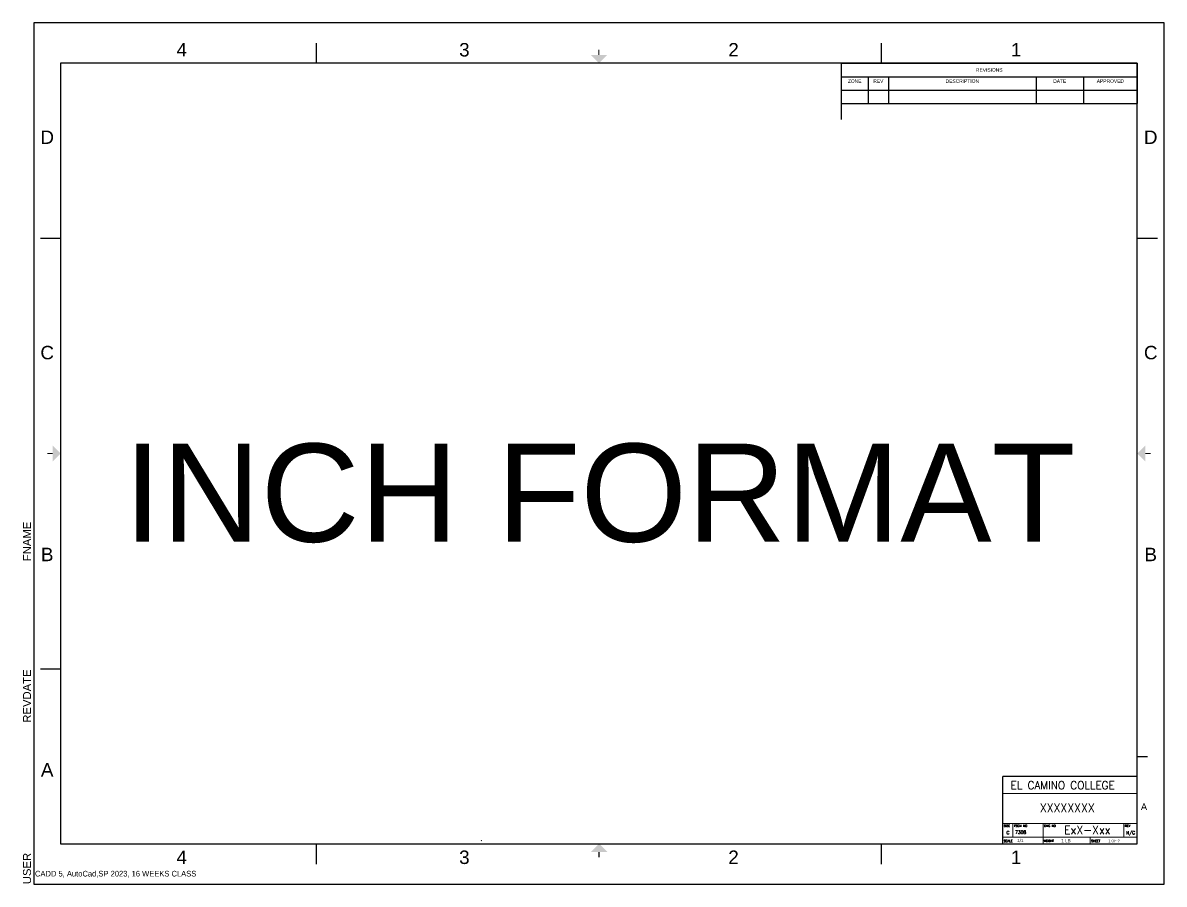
# Paper-space layout 'ANSI C Title Block' of a CAD drawing. Header units: inches. Extents: x -0.2 to 43.7, y -0.1 to 15.9.
# Drawn here: x 22.47 to 43.67, y -0.1 to 15.9 of the extents above; entities that cross this region are included whole.
import ezdxf
from ezdxf.enums import TextEntityAlignment as Align

# ---------------------------------------------------------------- set-up
doc = ezdxf.new("R2010")
doc.units = ezdxf.units.IN
doc.header["$MEASUREMENT"] = 0
doc.layers.add('pv-VIS', color=7, linetype='Continuous')
doc.layers.add('Title Block', color=7, linetype='Continuous')
doc.styles.add('ACANSTS', font='romans.shx', dxfattribs={"height": 1})
doc.styles.add('Roman', font='ARIALUNI.ttf')
doc.styles.add('USER3', font='ITALIC.SHX')

# ---------------------------------------------------------------- blocks, each defined once
blk = doc.blocks.new('*T5')
at = {"layer": 'Title Block', "color": 0, "linetype": 'ByBlock', "lineweight": -2, "transparency": 16777216}
for p, q in [((0, 0), (5.5, 0)), ((0, 0), (0, -0.75)), ((5.5, 0), (5.5, -0.75)), ((0, -0.25), (5.5, -0.25)), ((0.5, -0.25), (0.5, -0.75)), ((0.88, -0.25), (0.88, -0.75)), ((3.62, -0.25), (3.62, -0.75)), ((4.5, -0.25), (4.5, -0.75)), ((0, -0.5), (5.5, -0.5)), ((0, -0.75), (5.5, -0.75))]:
    blk.add_line(p, q, dxfattribs=at)
at = {"layer": 'Title Block', "color": 0, "transparency": 16777216, "char_height": 0.065, "style": 'Roman'}
for s, insert, width, attachment_point in [('REVISIONS', (2.75, -0.125), 5.39999, 5), ('ZONE', (0.25, -0.3), 0.4, 2), ('REV', (0.69, -0.3), 0.28, 2), ('DESCRIPTION', (2.25, -0.3), 2.63999, 2), ('DATE', (4.06, -0.3), 0.78, 2), ('APPROVED', (5, -0.3), 0.9, 2)]:
    blk.add_mtext(s, dxfattribs=dict(at, insert=insert, width=width, attachment_point=attachment_point))

psp = doc.layouts.new('ANSI C Title Block')

# ---------------------------------------------------------------- linework, layer by layer
at = {"layer": 'Title Block'}
for p, q in [((43.669, 15.895), (22.669, 15.895)), ((22.669, 15.895), (22.669, -0.105)), ((43.669, -0.105), (43.669, 15.895)), ((27.919, 15.145), (27.919, 15.52)), ((38.419, 15.145), (38.419, 15.52)), ((43.169, 15.145), (23.169, 15.145)), ((23.169, 15.145), (23.169, 0.645)), ((37.669, 15.145), (37.669, 14.098)), ((43.169, 0.645), (43.169, 15.145)), ((22.794, 11.895), (23.169, 11.895)), ((43.169, 11.895), (43.544, 11.895)), ((22.794, 3.895), (23.169, 3.895)), ((43.169, 2.27), (43.356, 2.27)), ((43.169, 1.895), (40.669, 1.895)), ((40.669, 0.645), (40.669, 1.895)), ((43.169, 0.645), (43.169, 1.895)), ((23.169, 0.645), (43.169, 0.645)), ((27.919, 0.27), (27.919, 0.645)), ((35.969, 0.645), (43.169, 0.645)), ((38.419, 0.27), (38.419, 0.645)), ((22.669, -0.105), (43.669, -0.105))]:
    psp.add_line(p, q, dxfattribs=at)
at = {"layer": 'Title Block', "lineweight": 15}
for p, q in [((43.169, 1.58), (40.669, 1.58)), ((43.169, 1.02), (40.669, 1.02)), ((40.859, 1.02), (40.859, 0.77)), ((41.419, 1.02), (41.419, 0.645)), ((42.919, 1.02), (42.919, 0.77)), ((43.169, 0.77), (40.669, 0.77)), ((42.294, 0.645), (42.294, 0.77))]:
    psp.add_line(p, q, dxfattribs=at)
at = {"layer": 'Title Block', "const_width": 0.02}
for points in [[(33.169, 15.395), (33.169, 15.295)], [(22.919, 7.895), (23.019, 7.895)], [(43.419, 7.895), (43.319, 7.895)], [(33.169, 0.395), (33.169, 0.495)], [(33.175, 0.396), (33.175, 0.496)]]:
    psp.add_lwpolyline(points, dxfattribs=at)
at = {"layer": 'Title Block'}
for points in [[(33.019, 15.295), (33.319, 15.295), (33.169, 15.145)], [(23.019, 7.745), (23.019, 8.045), (23.169, 7.895)], [(43.319, 7.745), (43.319, 8.045), (43.169, 7.895)], [(33.019, 0.495), (33.319, 0.495), (33.169, 0.645)], [(33.025, 0.496), (33.324, 0.496), (33.175, 0.645)]]:
    psp.add_solid(points, dxfattribs=at)

# ---------------------------------------------------------------- block references
psp.add_blockref('*T5', (37.669, 15.145))

# ---------------------------------------------------------------- texts
at = {"insert": (24.337, 8.078), "char_height": 1.82313, "attachment_point": 1, "style": 'Roman'}
psp.add_mtext_dynamic_manual_height_columns('INCH FORMAT', width=344.06356, gutter_width=9.116, heights=[0], dxfattribs=at)
at = {"insert": (42.631, 0.725), "char_height": 0.05, "attachment_point": 1}
psp.add_mtext_dynamic_manual_height_columns('1 OF ?', width=10.13481, gutter_width=0.5, heights=[0], dxfattribs=at)
at = {"layer": 'pv-VIS', "insert": (22.692, 0.143), "char_height": 0.105, "attachment_point": 1}
psp.add_mtext_dynamic_manual_height_columns('CADD 5, AutoCad,SP 2023, 16 WEEKS CLASS', width=128.78775, gutter_width=2.5, heights=[0], dxfattribs=at)
at = {"layer": 'Title Block', "style": 'Roman'}
for s, height, p in [('4', 0.25, (25.419, 15.395)), ('3', 0.25, (30.669, 15.395)), ('2', 0.25, (35.669, 15.395)), ('1', 0.25, (40.919, 15.395)), ('D', 0.25, (22.919, 13.77)), ('D', 0.25, (43.419, 13.77)), ('C', 0.25, (22.919, 9.77)), ('C', 0.25, (43.419, 9.77)), ('B', 0.25, (22.919, 6.02)), ('B', 0.25, (43.419, 6.02)), ('A', 0.25, (22.919, 2.02)), ('A', 0.125, (43.294, 1.333)), ('4', 0.25, (25.419, 0.395)), ('3', 0.25, (30.669, 0.395)), ('2', 0.25, (35.669, 0.395)), ('1', 0.25, (40.919, 0.395))]:
    psp.add_text(s, height=height, dxfattribs=at).set_placement(p, align=Align.MIDDLE_CENTER)
at = {"layer": 'Title Block', "lineweight": 15, "style": 'ACANSTS', "width": 0.951562}
for s, height, p in [('EL CAMINO COLLEGE', 0.14869, (40.816, 1.659)), ('XXXXXXXX', 0.1561, (41.36, 1.236)), ('ExX-Xxx', 0.1561, (41.809, 0.825))]:
    psp.add_text(s, height=height, dxfattribs=at).set_placement(p)
at = {"layer": 'Title Block', "lineweight": 15, "style": 'ACANSTS'}
for s, p in [('SIZE', (40.689, 0.96)), ('FSCM NO', (40.879, 0.96)), ('DWG NO', (41.439, 0.96)), ('REV', (42.939, 0.96)), ('WEIGHT', (41.431, 0.679))]:
    psp.add_text(s, height=0.04, dxfattribs=at).set_placement(p)
at = {"layer": 'Title Block', "style": 'USER3'}
psp.add_text('.', height=0.0704, dxfattribs=at).set_placement((30.984, 0.701), align=Align.CENTER)
at = {"layer": 'Title Block', "lineweight": 15, "style": 'ACANSTS'}
for s, p in [('SCALE', (40.689, 0.698)), ('SHEET', (42.314, 0.698))]:
    psp.add_text(s, height=0.04, dxfattribs=at).set_placement(p, align=Align.MIDDLE_LEFT)
at = {"layer": 'Title Block', "insert": (41.759, 0.735), "char_height": 0.06, "attachment_point": 1, "style": 'Roman'}
psp.add_mtext_dynamic_manual_height_columns('1 LB', width=0.54981, gutter_width=0.5, heights=[0], dxfattribs=at)
at = {"layer": 'Title Block', "color": 0, "style": 'Roman', "flags": 8}
for tag, p, s in [('FNAME', (22.619, 5.895), 'C:\\Users\\bennk\\OneDrive\\Desktop\\Devfolder\\CADD 5\\CADD 5 2D Formats\\2D Drawing Format Inch.dwg'), ('REVDATE', (22.619, 2.895), '08.05.2023'), ('USER', (22.619, -0.105), 'bennk')]:
    psp.add_attdef(tag, p, s, height=0.15, rotation=90, dxfattribs=at)
at = {"layer": 'Title Block', "lineweight": 15, "style": 'ACANSTS'}
for tag, p in [('C', (40.767, 0.823)), ('N/C', (43.046, 0.82))]:
    psp.add_attdef(tag, text='', height=0.06, dxfattribs=at).set_placement(p, align=Align.CENTER)
psp.add_attdef('7308', (40.899, 0.83), '-', height=0.06, dxfattribs=at)
at = {"layer": 'Title Block', "style": 'Roman', "flags": 8}
psp.add_attdef('1/1', text='1:1', height=0.06, dxfattribs=at).set_placement((40.937, 0.736), align=Align.TOP_LEFT)

doc.saveas('drawing.dxf')
